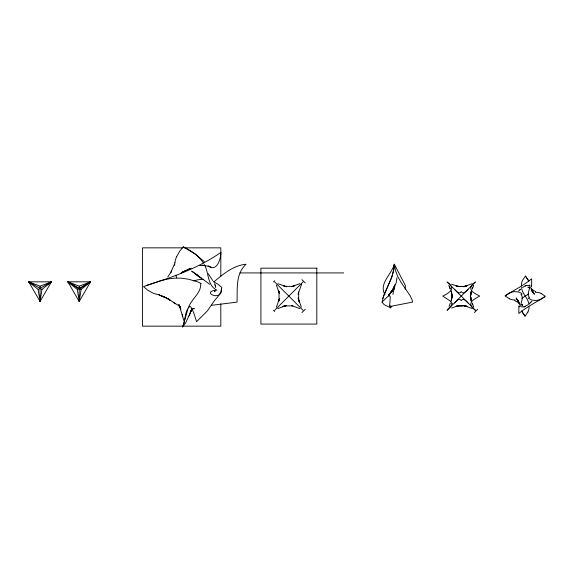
<?xml version="1.0" encoding="UTF-8"?>
<svg xmlns="http://www.w3.org/2000/svg" width="574" height="574" viewBox="0 0 574 574"><rect width="100%" height="100%" fill="white"/><g stroke="black" fill="none" stroke-linecap="round" stroke-linejoin="round"><path stroke-width="0.86" d="M520.776 306.602C520.252 302.591 524.327 297.992 520.991 294.548C524.571 294.046 518.207 291.628 516.959 291.786C512.654 291.09 508.27 292.941 505.199 295.919L509.403 298.817M382.076 302.111L387.299 296.952L389.437 295.588L390.255 296.844L389.746 305.11L390.571 307.786L390.994 306.703L393.046 305.892L412.555 302.111L412.103 299.865L410.259 295.947L401.054 282.329L397.732 276.517L395.45 270.383L394.338 264.241L393.929 269.149L392.092 276.403L383.633 295.947L382.076 302.111L384.171 304.694L390.571 307.786L391.812 305.992M451.602 293.644L451.415 291.922L452.14 296.119L451.365 300.396L451.616 293.45L451.566 294.168M470.967 297.067L471.067 300.324L470.343 296.119L471.067 291.922L470.967 295.172M529.099 306.954L528.991 308.389A17.069 14.422 0.4 0 1 527.915 311.955M470.91 298.078L470.881 298.602M174.611 265.339L174.927 262.469M188.667 315.822A35.43 30.035 1 0 1 187.684 318.678L185.574 322.932L182.532 327.101C185.825 320.766 184.29 310.921 189.757 306.337A19.703 4.226 81.8 0 1 191.185 307.506L193.56 312.349L196.602 321.662L207.279 310.979L214.425 300.719L218.995 295.258L220.818 291.929L221.765 287.409L217.596 284.015L213.356 281.604M394.395 286.383L393.958 288.923L394.517 285.795L393.893 289.217L394.438 286.333M405.194 289.088L405.387 285.529L394.338 264.241L393.276 271.48L391.482 277.909L383.64 295.947M394.489 285.73L394.087 288.378L394.467 285.981M40.058 301.486L41.952 289.461L51.416 281.812L28.7 281.812L40.058 301.486L51.416 281.812L40.058 286.182L28.7 281.812L38.164 289.461L40.058 301.486L40.058 286.182M79.212 301.486L81.099 289.461L90.57 281.812L67.854 281.812L79.212 301.486L90.57 281.812L79.212 286.182L67.854 281.812L77.318 289.461L79.212 301.486L79.212 286.182M394.46 286.663L393.908 289.002L394.438 286.089M394.015 288.643L394.697 284.682M221.636 288.679C222.181 302.842 199.68 291.348 216.879 290.15C206.941 285.285 209.18 272.801 204.301 264.564M392.917 294.419L394.46 286.196M298.1 294.426L298.681 291.936L298.681 300.31L298.272 298.667L299.298 302.082L298.272 298.667M393.908 289.002L394.446 286.742M298.272 293.579L301.673 284.087M451.652 299.312L452.14 296.119L451.365 291.85L452.14 296.119L451.035 301.436M471.441 290.803L470.343 296.119L471.441 301.436M393.649 288.428L396.182 282.882L396.95 277.766M471.111 291.85L470.343 296.119L471.111 300.396M394.367 287.036L394.69 286.017L392.501 290.207L393.183 289.102M182.998 325.68L187.806 309.436M382.722 298.623L383.138 297.318M174.381 264.227L170.636 272.722L171.662 270.906M473.471 285.809L473.636 285.35M189.449 315.033L190.755 311.495L189.061 316.08M276.395 307.126L279.445 298.667L278.763 301.199L279.237 299.499L279.036 300.31L279.036 291.936L279.445 293.579L276.395 285.12M190.288 312.737L191.307 310.125L190.546 312.048L191.013 310.843M449.04 306.337L450.389 303.029M472.093 289.21L473.356 286.103M191.859 308.726L190.381 312.378L191.63 309.364M394.395 286.792L394.603 286.304M472.28 288.722L472.797 287.502M191.164 310.498L190.31 312.414L191.946 308.891M188.394 307.951C190.898 299.205 201.366 293.35 200.692 283.85L201.23 283.721L198.181 282.064L188.86 279.28L181.04 278.146L174.883 278.132L168.29 278.921L161.029 280.564L143.536 286.591L147.403 289.985L152.713 292.998A35.782 28.191 -80.3 0 0 158.123 294.484L159.486 294.627M176.598 256.736L179.798 251.068L183.307 246.899L195.303 254.017L204.287 261.701M527.951 311.969L525.045 316.174L521.594 311.244M394.926 286.024L394.417 287.043M191.501 309.852L190.704 311.345L192.068 309.063M394.381 287.122L391.131 292.209L391.977 291.032M394.338 287.194L393.183 289.196M394.316 287.237L393.082 289.353M392.638 289.978L392.264 290.552L393.678 288.385L388.498 295.459L392.394 290.415L390.535 292.977L391.791 291.269M393.003 289.483L393.542 288.6M393.599 288.514L390.105 293.515M170.851 272.349L167.694 277.063M392.343 290.494L388.634 295.287L390.994 292.403L390.055 293.615M392.286 290.58L393.032 289.44M391.131 292.209L392.867 289.705M392.107 290.846L392.745 289.892M391.446 291.743L392.107 290.781M388.419 295.545L390.471 293.07M388.347 295.632L390.406 293.156M528.905 281.002L525.454 276.072L522.548 280.277A17.069 14.458 2.3 0 0 521.501 283.857L521.407 286.01M273.482 281.927L274.666 280.751M274.681 310.297L303.036 281.942M301.981 312.565L305.303 309.243M474.361 312.565L477.683 309.243M454.436 302.928C456.007 301.4 459.616 297.067 461.238 300.661C462.859 297.067 466.475 301.4 468.04 302.928M468.04 289.318C466.475 290.846 462.859 295.172 461.238 291.578C459.616 295.172 456.007 290.846 454.436 289.318M518.587 290.989L520.259 289.447M530.885 302.182L530.218 302.814L531.883 301.278M529.271 303.668L530.649 302.405M519.843 289.848L520.518 289.231M519.671 306.889L518.86 305.791L518.839 313.454C527.004 306.659 536.582 302.139 545.3 296.327L541.095 293.422M505.199 295.919C513.924 290.114 523.488 285.579 531.668 278.792L531.639 286.455L530.986 285.709M213.951 281.841C223.315 273.963 233.403 265.439 246.045 264.241C235.225 274.293 237.629 289.031 237.019 302.111L211.469 305.325M544.59 296.966L540.191 299.664L535.729 300.597L531.452 299.987L528.188 298.171L529.508 297.698C526.049 294.017 530.598 289.174 529.68 284.905M522.491 287.502L526.516 285.378L529.056 285.422M527.951 304.787L524.084 306.846L521.522 306.839M47.154 284.546L51.416 281.812L38.164 289.461M77.318 289.461L90.57 281.812L79.212 289.102L67.854 281.812L81.099 289.461M180.932 273.167L185.201 270.957M181.585 272.786L189.894 268.697M181.922 272.585L190.317 268.503M186.349 270.411L182.274 272.399L191.049 268.158M528.647 294.017L521.852 298.229M451.58 308.073L458.734 305.526M472.172 283.685L463.706 286.735L466.081 286.189L462.773 286.44L465.327 286.333L463.706 286.735L467.064 285.737L464.545 286.541M146.786 285.321C172.767 277.235 198.425 268.044 220.976 252.338C220.689 258.91 217.187 272.263 208.104 266.092L208.993 266.35L202.529 265.26L203.347 265.303L199.867 265.446M299.865 283.664L291.405 286.713M277.859 308.582L286.311 305.533L283.778 306.222L285.479 305.748L284.675 305.942L292.919 305.863L291.405 305.533L299.865 308.582M456.201 306.236L457.923 305.727M292.274 286.512L294.821 285.687L292.238 286.498L292.919 286.383L284.675 286.304L286.311 286.713L277.859 283.664M192.929 308.733L193.869 308.446M193.495 280.829L199.049 279.56L203.325 279.301M457.048 305.956L459.674 305.806L457.126 305.92L458.734 305.519M464.452 286.491L465.313 286.34M458.956 286.483L463.505 286.469L457.126 286.326L458.734 286.727L451.58 284.173M458.117 305.763L465.198 305.834L463.713 305.526L467.035 306.487L463.706 305.512M458.956 305.763L465.191 305.813L464.452 305.755L472.172 308.554M458.131 286.498L459.674 286.44L456.244 286.046L457.887 286.526M535.363 292.281L537.515 292.381A17.069 14.458 -87.7 0 1 541.103 293.393M515.136 299.965L512.984 299.858A17.069 14.422 -89.6 0 1 509.418 298.789M182.554 247.846L142.517 247.846L142.517 326.154L220.818 326.154L220.818 303.904M184.333 247.846L220.818 247.846L220.818 276.324M239.989 272.93L343.711 272.93M460.463 286.369L461.984 286.369M460.463 305.877L461.984 305.877M193.194 308.661L194.27 308.776L193.582 308.697M465.313 305.906L464.459 305.748L466.203 306.186L464.545 305.705M463.713 305.526L466.21 306.215L465.371 305.935M457.055 286.29L457.923 286.512L456.258 286.067M286.311 286.713L283.735 285.974L285.45 286.512M159.012 294.914L167.529 298.509L170.772 300.611L165.154 297.26L159.235 294.95L167.529 298.509L180.042 306.502L179.081 305.77L180.681 307.327L178.916 305.253L180.38 307.635L178.83 304.507L180.817 309.164L179.619 306.279L183.838 320.593M514.699 300.597L519.649 303.294M535.757 291.635L530.885 288.98M211.189 267.211L209.359 266.171M183.307 246.899C191.085 250.673 198.733 255.631 203.433 263.079M41.952 289.461L28.7 281.812L32.962 284.546M522.067 304.873L522.634 305.239L521.795 304.543M529.551 288.069L527.879 287.014L528.733 287.725M198.482 275.714L191.666 271.129L209.697 284.259M173.233 302.354L175.386 303.811M197.922 275.829L201.302 278.196L194.672 273.403L197.894 275.8M521.515 304.428L522.634 305.239M301.981 279.674L305.303 282.996M274.681 281.942L303.036 310.297M273.482 310.312L274.666 311.495M517.726 300.231L518.896 301.443M531.596 290.788L532.744 291.979L531.89 291.04M525.454 276.072L528.79 281.181M525.045 316.174L521.709 311.065M532.564 291.843L534.387 294.254L531.438 289.153L532.399 290.882M517.906 300.367L516.091 297.942L519.054 303.086L517.045 299.549M212.746 280.557L208.24 273.698M533.232 292.31L530.62 287.23M517.239 299.872L519.908 305.081M214.64 283.613L215.759 287.639M215.207 284.848L215.688 286.548M389.638 305.282L390.571 307.786M473.356 306.143L472.093 303.029M449.22 286.311L450.389 289.21M472.28 303.524L472.797 304.737M449.679 287.502L450.195 288.722M449.119 286.103L448.846 285.35M384.91 294.727C378.575 283.491 391.69 274.35 394.338 264.241M301.321 307.126L298.1 297.82M473.471 306.437L473.701 307.076M176.656 277.78L175.816 275.176M451.035 290.803L451.681 292.941L451.365 291.85M182.74 316.475L182.252 314.588L182.554 315.772M214.64 290.473L214.898 291.736L214.64 290.408M528.97 304.816C528.503 298.143 521.996 294.103 521.529 287.431M470.881 293.644L470.91 294.168M451.602 298.602L451.566 298.078M174.905 262.469A34.304 29.023 -2.4 0 1 176.555 256.729M452.075 303.495L450.977 306.021L447.06 310.297L475.416 281.942C466.475 288.492 471.85 292.123 479.721 296.119C471.85 300.123 466.475 303.754 475.416 310.297L447.06 281.942C456.007 288.492 450.626 292.123 442.762 296.119L450.403 301.106L452.075 303.495M283.735 306.272L282.903 306.559L285.479 305.748L283.735 306.272M525.382 306.416L524.084 306.846L525.382 306.416M526.516 285.378L525.196 285.802L526.53 285.386M293.049 286.304L292.238 286.498L293.049 286.304M316.812 268.166L260.905 268.166L260.905 324.073L316.812 324.073L316.812 268.166M279 291.865L278.713 290.996L279.237 292.74L279 291.865"/></g></svg>
